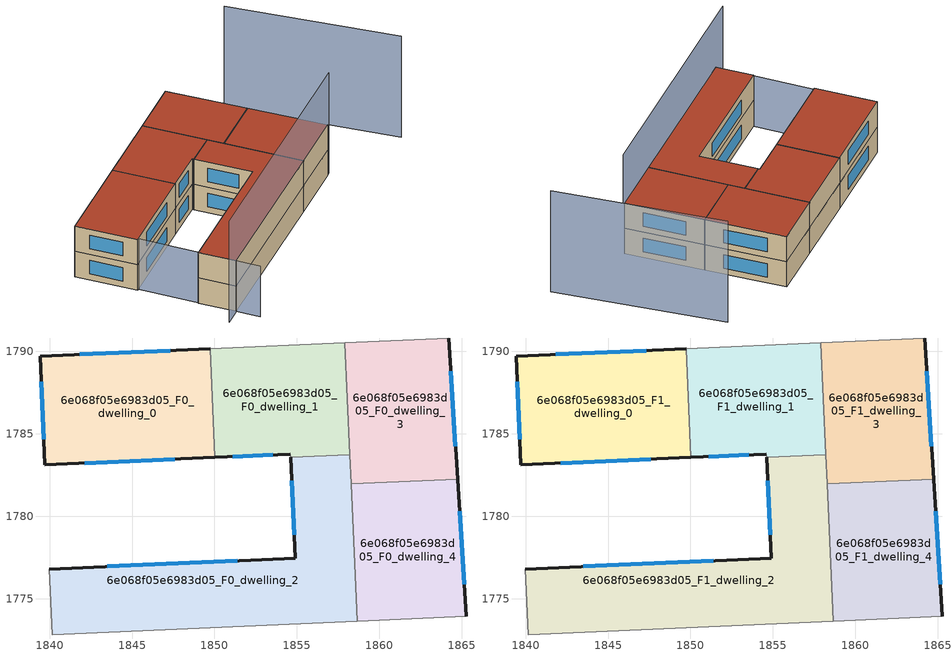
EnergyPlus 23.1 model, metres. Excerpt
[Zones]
6e068f05e6983d05_F0_dwelling_0
 floor ground (EU_floor_Construction): 1849.74,1790.16 1850.03,1783.57 1839.71,1783.12 1839.42,1789.71 z0
 wall outside (EU_wall_Construction): 1849.74,1790.16 1839.42,1789.71 1839.71,1783.12 1850.03,1783.57 z0:3
 wall to 6e068f05e6983d05_F0_dwelling_1 (EU_wall_Construction): 1850.03,1783.57 1849.74,1790.16 z0:3
 window (EU_Window_Construction): 1842.14,1783.23 1847.61,1783.47 / 1839.49,1788.16 1839.64,1784.67 / 1847.32,1790.05 1841.84,1789.81 z0.7:2.3
6e068f05e6983d05_F0_dwelling_1
 floor ground (EU_floor_Construction): 1857.91,1790.51 1858.21,1783.74 1854.62,1783.58 1854.61,1783.77 1850.03,1783.57 1849.74,1790.16 z0
 wall outside (EU_wall_Construction): 1850.03,1783.57 1854.61,1783.77 z0:3
 wall adiabatic (EU_wall_Construction): 1857.91,1790.51 1849.74,1790.16 / 1854.61,1783.77 1854.62,1783.58 z0:3
 wall to 6e068f05e6983d05_F0_dwelling_2 (EU_wall_Construction): 1854.62,1783.58 1858.21,1783.74 z0:3
 wall to 6e068f05e6983d05_F0_dwelling_3 (EU_wall_Construction): 1858.21,1783.74 1857.91,1790.51 z0:3
 window (EU_Window_Construction): 1851.11,1783.62 1853.54,1783.73 z0.7:2.3
6e068f05e6983d05_F0_dwelling_2
 floor ground (EU_floor_Construction): 1858.21,1783.74 1858.66,1773.63 1840.17,1772.82 1839.99,1776.8 1854.89,1777.45 1854.62,1783.58 z0
 wall outside (EU_wall_Construction): 1854.62,1783.58 1854.89,1777.45 1839.99,1776.8 z0:3
 wall adiabatic (EU_wall_Construction): 1839.99,1776.8 1840.17,1772.82 1858.66,1773.63 z0:3
 wall to 6e068f05e6983d05_F0_dwelling_4 (EU_wall_Construction): 1858.66,1773.63 1858.29,1781.97 z0:3
 wall to 6e068f05e6983d05_F0_dwelling_3 (EU_wall_Construction): 1858.29,1781.97 1858.21,1783.74 z0:3
 window (EU_Window_Construction): 1851.39,1777.3 1843.49,1776.95 / 1854.68,1782.14 1854.83,1778.89 z0.7:2.3
6e068f05e6983d05_F0_dwelling_3
 floor ground (EU_floor_Construction): 1864.22,1790.79 1864.75,1782.26 1858.29,1781.97 1857.91,1790.51 z0
 wall outside (EU_wall_Construction): 1864.75,1782.26 1864.22,1790.79 z0:3
 wall adiabatic (EU_wall_Construction): 1864.22,1790.79 1857.91,1790.51 z0:3
 wall to 6e068f05e6983d05_F0_dwelling_4 (EU_wall_Construction): 1858.29,1781.97 1864.75,1782.26 z0:3
 window (EU_Window_Construction): 1864.63,1784.26 1864.34,1788.78 z0.7:2.3
6e068f05e6983d05_F0_dwelling_4
 floor ground (EU_floor_Construction): 1864.75,1782.26 1865.26,1773.92 1858.66,1773.63 1858.29,1781.97 z0
 wall outside (EU_wall_Construction): 1865.26,1773.92 1864.75,1782.26 z0:3
 wall adiabatic (EU_wall_Construction): 1858.66,1773.63 1865.26,1773.92 z0:3
 window (EU_Window_Construction): 1865.14,1775.88 1864.87,1780.3 z0.7:2.3
6e068f05e6983d05_F1_dwelling_0
 floor to 6e068f05e6983d05_F0_dwelling_0 (EU_floor_Construction): 1849.74,1790.16 1850.03,1783.57 1839.71,1783.12 1839.42,1789.71 z3
 wall outside (EU_wall_Construction): 1849.74,1790.16 1839.42,1789.71 1839.71,1783.12 1850.03,1783.57 z3:6
 wall to 6e068f05e6983d05_F1_dwelling_1 (EU_wall_Construction): 1850.03,1783.57 1849.74,1790.16 z3:6
 window (EU_Window_Construction): 1842.14,1783.23 1847.61,1783.47 / 1839.49,1788.16 1839.64,1784.67 / 1847.32,1790.05 1841.84,1789.81 z3.7:5.3
 roof outside (EU_roof_Construction): 1850.03,1783.57 1849.74,1790.16 1839.42,1789.71 1839.71,1783.12 z6
6e068f05e6983d05_F1_dwelling_1
 floor to 6e068f05e6983d05_F0_dwelling_1 (EU_floor_Construction): 1857.91,1790.51 1858.21,1783.74 1854.62,1783.58 1854.61,1783.77 1850.03,1783.57 1849.74,1790.16 z3
 wall outside (EU_wall_Construction): 1850.03,1783.57 1854.61,1783.77 z3:6
 wall adiabatic (EU_wall_Construction): 1857.91,1790.51 1849.74,1790.16 / 1854.61,1783.77 1854.62,1783.58 z3:6
 wall to 6e068f05e6983d05_F1_dwelling_2 (EU_wall_Construction): 1854.62,1783.58 1858.21,1783.74 z3:6
 wall to 6e068f05e6983d05_F1_dwelling_3 (EU_wall_Construction): 1858.21,1783.74 1857.91,1790.51 z3:6
 window (EU_Window_Construction): 1851.11,1783.62 1853.54,1783.73 z3.7:5.3
 roof outside (EU_roof_Construction): 1858.21,1783.74 1857.91,1790.51 1849.74,1790.16 1850.03,1783.57 1854.61,1783.77 1854.62,1783.58 z6
6e068f05e6983d05_F1_dwelling_2
 floor to 6e068f05e6983d05_F0_dwelling_2 (EU_floor_Construction): 1858.21,1783.74 1858.66,1773.63 1840.17,1772.82 1839.99,1776.8 1854.89,1777.45 1854.62,1783.58 z3
 wall outside (EU_wall_Construction): 1854.62,1783.58 1854.89,1777.45 1839.99,1776.8 z3:6
 wall adiabatic (EU_wall_Construction): 1839.99,1776.8 1840.17,1772.82 1858.66,1773.63 z3:6
 wall to 6e068f05e6983d05_F1_dwelling_4 (EU_wall_Construction): 1858.66,1773.63 1858.29,1781.97 z3:6
 wall to 6e068f05e6983d05_F1_dwelling_3 (EU_wall_Construction): 1858.29,1781.97 1858.21,1783.74 z3:6
 window (EU_Window_Construction): 1851.39,1777.3 1843.49,1776.95 / 1854.68,1782.14 1854.83,1778.89 z3.7:5.3
 roof outside (EU_roof_Construction): 1858.66,1773.63 1858.21,1783.74 1854.62,1783.58 1854.89,1777.45 1839.99,1776.8 1840.17,1772.82 z6
6e068f05e6983d05_F1_dwelling_3
 floor to 6e068f05e6983d05_F0_dwelling_3 (EU_floor_Construction): 1864.22,1790.79 1864.75,1782.26 1858.29,1781.97 1857.91,1790.51 z3
 wall outside (EU_wall_Construction): 1864.75,1782.26 1864.22,1790.79 z3:6
 wall adiabatic (EU_wall_Construction): 1864.22,1790.79 1857.91,1790.51 z3:6
 wall to 6e068f05e6983d05_F1_dwelling_4 (EU_wall_Construction): 1858.29,1781.97 1864.75,1782.26 z3:6
 window (EU_Window_Construction): 1864.63,1784.26 1864.34,1788.78 z3.7:5.3
 roof outside (EU_roof_Construction): 1864.75,1782.26 1864.22,1790.79 1857.91,1790.51 1858.29,1781.97 z6
6e068f05e6983d05_F1_dwelling_4
 floor to 6e068f05e6983d05_F0_dwelling_4 (EU_floor_Construction): 1864.75,1782.26 1865.26,1773.92 1858.66,1773.63 1858.29,1781.97 z3
 wall outside (EU_wall_Construction): 1865.26,1773.92 1864.75,1782.26 z3:6
 wall adiabatic (EU_wall_Construction): 1858.66,1773.63 1865.26,1773.92 z3:6
 window (EU_Window_Construction): 1865.14,1775.88 1864.87,1780.3 z3.7:5.3
 roof outside (EU_roof_Construction): 1865.26,1773.92 1864.75,1782.26 1858.29,1781.97 1858.66,1773.63 z6
shading: 1838.23,1772.74 1865.59,1773.94 / 1874.16,1769.93 1872.05,1787.89 z0:12; 1839.72,1788.93 1840.25,1770.31 z0:6
[Building]
EU S2 Campaign: North Axis=0; Terrain=City; Solar Distribution=FullExterior
[Site:Location]
Budapest.Ferenc.Liszt.Intl.AP: Latitude=47.437; Longitude=19.256; Time Zone=1; Elevation=185
[SizingPeriod:WeatherFileDays]
AnnualSizingPeriod: Begin Month=1; Begin Day of Month=1; End Month=12; End Day of Month=31; Day of Week for Start Day=Monday; Use Weather File Daylight Saving Period=No; Use Weather File Rain and Snow Indicators=No
[MATERIAL]
EU_InternalMass_Material: Roughness=MediumRough; Thickness=0.1; Conductivity=1; Density=1800; Specific Heat=900; Thermal Absorptance=0.9; Solar Absorptance=0.7; Visible Absorptance=0.7
[MATERIAL:NOMASS] Roughness=MediumRough; Thermal Absorptance=0.9; Solar Absorptance=0.7; Visible Absorptance=0.7
Name | Thermal Resistance
EU_wall_NoMass | 0.832559
EU_roof_NoMass | 1.39638
EU_floor_NoMass | 0.872794
[WINDOWMATERIAL:SIMPLEGLAZINGSYSTEM]
EU_Window_SimpleGlazing: UFactor=2.79869; Solar Heat Gain Coefficient=0.75; Visible Transmittance=0.75
[CONSTRUCTION]
EU_wall_Construction: EU_wall_NoMass
EU_roof_Construction: EU_roof_NoMass
EU_floor_Construction: EU_floor_NoMass
EU_Window_Construction: EU_Window_SimpleGlazing
EU_InternalMass_Construction: EU_InternalMass_Material
[ZONE] Type=1; Multiplier=1; Ceiling Height=autocalculate; Floor Area=autocalculate; Part of Total Floor Area=Yes
Name | Volume
6e068f05e6983d05_F0_dwelling_0; 6e068f05e6983d05_F1_dwelling_0 | 204.338
6e068f05e6983d05_F0_dwelling_1; 6e068f05e6983d05_F1_dwelling_1 | 163.775
6e068f05e6983d05_F0_dwelling_2; 6e068f05e6983d05_F1_dwelling_2 | 286.943
6e068f05e6983d05_F0_dwelling_3 | 163.772
6e068f05e6983d05_F1_dwelling_3 | 163.773
6e068f05e6983d05_F0_dwelling_4; 6e068f05e6983d05_F1_dwelling_4 | 163.769
[INTERNALMASS] Construction=EU_InternalMass_Construction
Name | Zone or ZoneList | Surface Area
6e068f05e6983d05_F0_dwelling_0_EU_InternalMass | 6e068f05e6983d05_F0_dwelling_0 | 68.1128
6e068f05e6983d05_F0_dwelling_1_EU_InternalMass | 6e068f05e6983d05_F0_dwelling_1 | 54.5917
6e068f05e6983d05_F0_dwelling_2_EU_InternalMass | 6e068f05e6983d05_F0_dwelling_2 | 95.6504
6e068f05e6983d05_F0_dwelling_3_EU_InternalMass | 6e068f05e6983d05_F0_dwelling_3 | 54.5908
6e068f05e6983d05_F0_dwelling_4_EU_InternalMass | 6e068f05e6983d05_F0_dwelling_4 | 54.5897
6e068f05e6983d05_F1_dwelling_0_EU_InternalMass | 6e068f05e6983d05_F1_dwelling_0 | 68.1128
6e068f05e6983d05_F1_dwelling_1_EU_InternalMass | 6e068f05e6983d05_F1_dwelling_1 | 54.5917
6e068f05e6983d05_F1_dwelling_2_EU_InternalMass | 6e068f05e6983d05_F1_dwelling_2 | 95.6504
6e068f05e6983d05_F1_dwelling_3_EU_InternalMass | 6e068f05e6983d05_F1_dwelling_3 | 54.5908
6e068f05e6983d05_F1_dwelling_4_EU_InternalMass | 6e068f05e6983d05_F1_dwelling_4 | 54.5897
[OTHEREQUIPMENT] Fuel Type=Electricity; Design Level Calculation Method=Watts/Area; Power per Zone Floor Area=1; Fraction Latent=0; Fraction Radiant=0; Fraction Lost=0; Carbon Dioxide Generation Rate=0; EndUse Subcategory=EU_Step8_InternalGains
Name | Zone or ZoneList or Space or SpaceList | Schedule
EU_Step8_InternalGain_6e068f05e6983d05_F0_dwelling_0_f000 | 6e068f05e6983d05_F0_dwelling_0 | EU_Step8_GainSchedule_6e068f05e6983d05_F0_dwelling_0_f000
EU_Step8_InternalGain_6e068f05e6983d05_F0_dwelling_1_f000 | 6e068f05e6983d05_F0_dwelling_1 | EU_Step8_GainSchedule_6e068f05e6983d05_F0_dwelling_1_f000
EU_Step8_InternalGain_6e068f05e6983d05_F0_dwelling_2_f000 | 6e068f05e6983d05_F0_dwelling_2 | EU_Step8_GainSchedule_6e068f05e6983d05_F0_dwelling_2_f000
EU_Step8_InternalGain_6e068f05e6983d05_F0_dwelling_3_f000 | 6e068f05e6983d05_F0_dwelling_3 | EU_Step8_GainSchedule_6e068f05e6983d05_F0_dwelling_3_f000
EU_Step8_InternalGain_6e068f05e6983d05_F0_dwelling_4_f000 | 6e068f05e6983d05_F0_dwelling_4 | EU_Step8_GainSchedule_6e068f05e6983d05_F0_dwelling_4_f000
EU_Step8_InternalGain_6e068f05e6983d05_F1_dwelling_0_f000 | 6e068f05e6983d05_F1_dwelling_0 | EU_Step8_GainSchedule_6e068f05e6983d05_F1_dwelling_0_f000
EU_Step8_InternalGain_6e068f05e6983d05_F1_dwelling_1_f000 | 6e068f05e6983d05_F1_dwelling_1 | EU_Step8_GainSchedule_6e068f05e6983d05_F1_dwelling_1_f000
EU_Step8_InternalGain_6e068f05e6983d05_F1_dwelling_2_f000 | 6e068f05e6983d05_F1_dwelling_2 | EU_Step8_GainSchedule_6e068f05e6983d05_F1_dwelling_2_f000
EU_Step8_InternalGain_6e068f05e6983d05_F1_dwelling_3_f000 | 6e068f05e6983d05_F1_dwelling_3 | EU_Step8_GainSchedule_6e068f05e6983d05_F1_dwelling_3_f000
EU_Step8_InternalGain_6e068f05e6983d05_F1_dwelling_4_f000 | 6e068f05e6983d05_F1_dwelling_4 | EU_Step8_GainSchedule_6e068f05e6983d05_F1_dwelling_4_f000
[ZONEVENTILATION:DESIGNFLOWRATE] Schedule=EU_AlwaysOn; Design Flow Rate Calculation Method=AirChanges/Hour; Air Changes per Hour=0.475469; Ventilation Type=Natural; Fan Pressure Rise=0; Fan Total Efficiency=1; Constant Term Coefficient=1; Temperature Term Coefficient=0; Velocity Term Coefficient=0; Velocity Squared Term Coefficient=0; Minimum Indoor Temperature=-100; Maximum Indoor Temperature=100; Delta Temperature=-100; Minimum Outdoor Temperature=-100; Maximum Outdoor Temperature=100; Maximum Wind Speed=40
Name | Zone or ZoneList or Space or SpaceList
EU_ConstantAir_6e068f05e6983d05_F0_dwelling_0 | 6e068f05e6983d05_F0_dwelling_0
EU_ConstantAir_6e068f05e6983d05_F0_dwelling_1 | 6e068f05e6983d05_F0_dwelling_1
EU_ConstantAir_6e068f05e6983d05_F0_dwelling_2 | 6e068f05e6983d05_F0_dwelling_2
EU_ConstantAir_6e068f05e6983d05_F0_dwelling_3 | 6e068f05e6983d05_F0_dwelling_3
EU_ConstantAir_6e068f05e6983d05_F0_dwelling_4 | 6e068f05e6983d05_F0_dwelling_4
EU_ConstantAir_6e068f05e6983d05_F1_dwelling_0 | 6e068f05e6983d05_F1_dwelling_0
EU_ConstantAir_6e068f05e6983d05_F1_dwelling_1 | 6e068f05e6983d05_F1_dwelling_1
EU_ConstantAir_6e068f05e6983d05_F1_dwelling_2 | 6e068f05e6983d05_F1_dwelling_2
EU_ConstantAir_6e068f05e6983d05_F1_dwelling_3 | 6e068f05e6983d05_F1_dwelling_3
EU_ConstantAir_6e068f05e6983d05_F1_dwelling_4 | 6e068f05e6983d05_F1_dwelling_4
[HVACTEMPLATE:THERMOSTAT] Constant Heating Setpoint=20; Constant Cooling Setpoint=50
EU_HeatOnly_6e068f05e6983d05_F0_dwelling_0; EU_HeatOnly_6e068f05e6983d05_F0_dwelling_1; EU_HeatOnly_6e068f05e6983d05_F0_dwelling_2; EU_HeatOnly_6e068f05e6983d05_F0_dwelling_3; EU_HeatOnly_6e068f05e6983d05_F0_dwelling_4; EU_HeatOnly_6e068f05e6983d05_F1_dwelling_0; EU_HeatOnly_6e068f05e6983d05_F1_dwelling_1; EU_HeatOnly_6e068f05e6983d05_F1_dwelling_2; EU_HeatOnly_6e068f05e6983d05_F1_dwelling_3; EU_HeatOnly_6e068f05e6983d05_F1_dwelling_4
[HVACTEMPLATE:ZONE:IDEALLOADSAIRSYSTEM] System Availability Schedule=EU_AlwaysOn; Maximum Heating Supply Air Temperature=50; Minimum Cooling Supply Air Temperature=13; Maximum Heating Supply Air Humidity Ratio=0.0156; Minimum Cooling Supply Air Humidity Ratio=0.0077; Heating Limit=NoLimit; Cooling Limit=NoLimit; Heating Availability Schedule=EU_AlwaysOn; Cooling Availability Schedule=EU_CoolingOff; Dehumidification Control Type=ConstantSensibleHeatRatio; Cooling Sensible Heat Ratio=0.7; Dehumidification Setpoint=60; Humidification Control Type=None; Humidification Setpoint=30; Outdoor Air Method=None; Outdoor Air Flow Rate per Person=0.00944; Outdoor Air Flow Rate per Zone Floor Area=0; Outdoor Air Flow Rate per Zone=0; Demand Controlled Ventilation Type=None; Outdoor Air Economizer Type=NoEconomizer; Heat Recovery Type=None; Sensible Heat Recovery Effectiveness=0.7; Latent Heat Recovery Effectiveness=0.65
Name | Template Thermostat
6e068f05e6983d05_F0_dwelling_0 | EU_HeatOnly_6e068f05e6983d05_F0_dwelling_0
6e068f05e6983d05_F0_dwelling_1 | EU_HeatOnly_6e068f05e6983d05_F0_dwelling_1
6e068f05e6983d05_F0_dwelling_2 | EU_HeatOnly_6e068f05e6983d05_F0_dwelling_2
6e068f05e6983d05_F0_dwelling_3 | EU_HeatOnly_6e068f05e6983d05_F0_dwelling_3
6e068f05e6983d05_F0_dwelling_4 | EU_HeatOnly_6e068f05e6983d05_F0_dwelling_4
6e068f05e6983d05_F1_dwelling_0 | EU_HeatOnly_6e068f05e6983d05_F1_dwelling_0
6e068f05e6983d05_F1_dwelling_1 | EU_HeatOnly_6e068f05e6983d05_F1_dwelling_1
6e068f05e6983d05_F1_dwelling_2 | EU_HeatOnly_6e068f05e6983d05_F1_dwelling_2
6e068f05e6983d05_F1_dwelling_3 | EU_HeatOnly_6e068f05e6983d05_F1_dwelling_3
6e068f05e6983d05_F1_dwelling_4 | EU_HeatOnly_6e068f05e6983d05_F1_dwelling_4
[SIZING:ZONE] Zone Cooling Design Supply Air Temperature Input Method=SupplyAirTemperature; Zone Cooling Design Supply Air Temperature=13; Zone Heating Design Supply Air Temperature Input Method=SupplyAirTemperature; Zone Heating Design Supply Air Temperature=50; Zone Cooling Design Supply Air Humidity Ratio=0.008; Zone Heating Design Supply Air Humidity Ratio=0.008; Cooling Design Air Flow Method=DesignDay; Cooling Design Air Flow Rate=0; Cooling Minimum Air Flow per Zone Floor Area=0.000762; Cooling Minimum Air Flow=0; Cooling Minimum Air Flow Fraction=0.2; Heating Design Air Flow Method=DesignDay; Heating Design Air Flow Rate=0; Heating Maximum Air Flow per Zone Floor Area=0.002032; Heating Maximum Air Flow=0.141576; Heating Maximum Air Flow Fraction=0.3; Account for Dedicated Outdoor Air System=No; Dedicated Outdoor Air System Control Strategy=NeutralSupplyAir; Dedicated Outdoor Air Low Setpoint Temperature for Design=autosize; Dedicated Outdoor Air High Setpoint Temperature for Design=autosize; Zone Load Sizing Method=Sensible Load Only No Latent Load; Zone Latent Cooling Design Supply Air Humidity Ratio Input Method=HumidityRatioDifference; Zone Cooling Design Supply Air Humidity Ratio Difference=0.005; Zone Latent Heating Design Supply Air Humidity Ratio Input Method=HumidityRatioDifference; Zone Humidification Design Supply Air Humidity Ratio Difference=0.005
6e068f05e6983d05_F0_dwelling_0; 6e068f05e6983d05_F0_dwelling_1; 6e068f05e6983d05_F0_dwelling_2; 6e068f05e6983d05_F0_dwelling_3; 6e068f05e6983d05_F0_dwelling_4; 6e068f05e6983d05_F1_dwelling_0; 6e068f05e6983d05_F1_dwelling_1; 6e068f05e6983d05_F1_dwelling_2; 6e068f05e6983d05_F1_dwelling_3; 6e068f05e6983d05_F1_dwelling_4
[SCHEDULE:CONSTANT]
Name | Hourly Value
EU_AlwaysOn | 1
EU_CoolingOff | 0
[SCHEDULE:FILE] Column Number=1; Rows to Skip at Top=0; Number of Hours of Data=8760; Column Separator=Comma; Interpolate to Timestep=No; Minutes per Item=60; Adjust Schedule for Daylight Savings=Yes
Name | File
EU_Step8_GainSchedule_6e068f05e6983d05_F0_dwelling_0_f000 | ../../schedules/6e068f05e6983d05/6e068f05e6983d05_F0_dwelling_0_f000_gain.csv
EU_Step8_GainSchedule_6e068f05e6983d05_F0_dwelling_1_f000 | ../../schedules/6e068f05e6983d05/6e068f05e6983d05_F0_dwelling_1_f000_gain.csv
EU_Step8_GainSchedule_6e068f05e6983d05_F0_dwelling_2_f000 | ../../schedules/6e068f05e6983d05/6e068f05e6983d05_F0_dwelling_2_f000_gain.csv
EU_Step8_GainSchedule_6e068f05e6983d05_F0_dwelling_3_f000 | ../../schedules/6e068f05e6983d05/6e068f05e6983d05_F0_dwelling_3_f000_gain.csv
EU_Step8_GainSchedule_6e068f05e6983d05_F0_dwelling_4_f000 | ../../schedules/6e068f05e6983d05/6e068f05e6983d05_F0_dwelling_4_f000_gain.csv
EU_Step8_GainSchedule_6e068f05e6983d05_F1_dwelling_0_f000 | ../../schedules/6e068f05e6983d05/6e068f05e6983d05_F1_dwelling_0_f000_gain.csv
EU_Step8_GainSchedule_6e068f05e6983d05_F1_dwelling_1_f000 | ../../schedules/6e068f05e6983d05/6e068f05e6983d05_F1_dwelling_1_f000_gain.csv
EU_Step8_GainSchedule_6e068f05e6983d05_F1_dwelling_2_f000 | ../../schedules/6e068f05e6983d05/6e068f05e6983d05_F1_dwelling_2_f000_gain.csv
EU_Step8_GainSchedule_6e068f05e6983d05_F1_dwelling_3_f000 | ../../schedules/6e068f05e6983d05/6e068f05e6983d05_F1_dwelling_3_f000_gain.csv
EU_Step8_GainSchedule_6e068f05e6983d05_F1_dwelling_4_f000 | ../../schedules/6e068f05e6983d05/6e068f05e6983d05_F1_dwelling_4_f000_gain.csv
